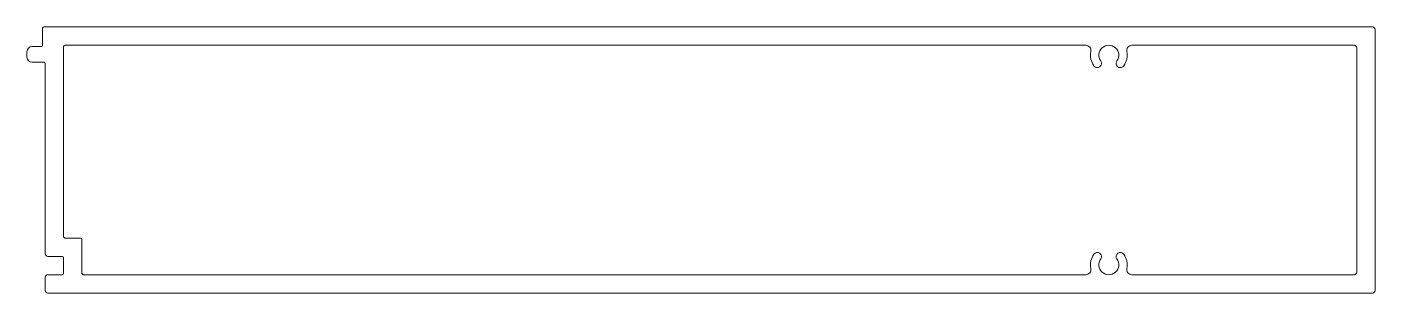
# Model space of a CAD drawing. Header units: inches. Extents: x -118 to 139, y 0 to 51.
import ezdxf

# ---------------------------------------------------------------- set-up
doc = ezdxf.new("R2010")
doc.units = ezdxf.units.IN
doc.header["$MEASUREMENT"] = 0
doc.layers.add('Shade', color=7, linetype='Continuous')

msp = doc.modelspace()

# ---------------------------------------------------------------- linework, layer by layer
at = {"layer": 'Shade', "lineweight": 0, "ltscale": 0.025}
for p, q in [((-115.22, 50.38), (-115.22, 47.13)), ((138.53, 50.63), (-114.97, 50.63)), ((139.03, 0.33), (139.03, 50.13)), ((-115.47, 46.88), (-117.22, 46.88)), ((-111.22, 46.88), (-111.22, 10.58)), ((83.82, 47.13), (-110.97, 47.13)), ((135.03, 47.13), (92.64, 47.13)), ((135.53, 3.83), (135.53, 46.63)), ((-118.22, 45.88), (-118.22, 44.88)), ((-117.22, 43.88), (-114.97, 43.88)), ((-114.72, 43.63), (-114.72, 7.33)), ((-110.97, 10.33), (-107.97, 10.33)), ((-107.72, 10.08), (-107.72, 3.58)), ((-114.22, 6.83), (-111.47, 6.83)), ((-111.22, 6.58), (-111.22, 3.58)), ((-114.72, 2.83), (-114.72, 0.33)), ((-111.47, 3.33), (-114.22, 3.33)), ((-107.47, 3.33), (83.82, 3.33)), ((92.64, 3.33), (135.03, 3.33)), ((-114.22, -0.17), (138.53, -0.17))]:
    msp.add_line(p, q, dxfattribs=at)
for centre, radius, start, end in [((-114.97, 50.38), 0.25, 90, 180), ((138.53, 50.13), 0.5, 0, 90), ((-117.22, 45.88), 1, 90, 180), ((-115.47, 47.13), 0.25, 270, 0), ((-110.97, 46.88), 0.25, 90, 180), ((83.82, 46.13), 1, 348.463, 90), ((88.23, 45.23), 1.9, 324.5691, 215.4309), ((92.64, 46.13), 1, 90, 191.537), ((135.03, 46.63), 0.5, 0, 90), ((-117.22, 44.88), 1, 180, 270), ((-114.97, 43.63), 0.25, 360, 90), ((88.23, 45.23), 3.5, 168.463, 215.4309), ((86.03, 43.66), 0.8, 215.4309, 35.4309), ((90.43, 43.66), 0.8, 144.5691, 324.5691), ((88.23, 45.23), 3.5, 324.5691, 11.537), ((-110.97, 10.58), 0.25, 180, 270), ((-107.97, 10.08), 0.25, 0, 90), ((-114.22, 7.33), 0.5, 180, 270), ((-111.47, 6.58), 0.25, 360, 90), ((88.23, 5.23), 3.5, 144.5691, 191.537), ((86.03, 6.79), 0.8, 324.5691, 144.5691), ((88.23, 5.23), 1.9, 144.5691, 35.4309), ((90.43, 6.79), 0.8, 35.4309, 215.4309), ((88.23, 5.23), 3.5, 348.463, 35.4309), ((-114.22, 2.83), 0.5, 90, 180), ((-111.47, 3.58), 0.25, 270, 0), ((-107.47, 3.58), 0.25, 180, 270), ((83.82, 4.33), 1, 270, 11.537), ((92.64, 4.33), 1, 168.463, 270), ((135.03, 3.83), 0.5, 270, 0), ((-114.22, 0.33), 0.5, 180, 270), ((138.53, 0.33), 0.5, 270, 360)]:
    msp.add_arc(centre, radius, start, end, dxfattribs=at)

doc.saveas('drawing.dxf')
